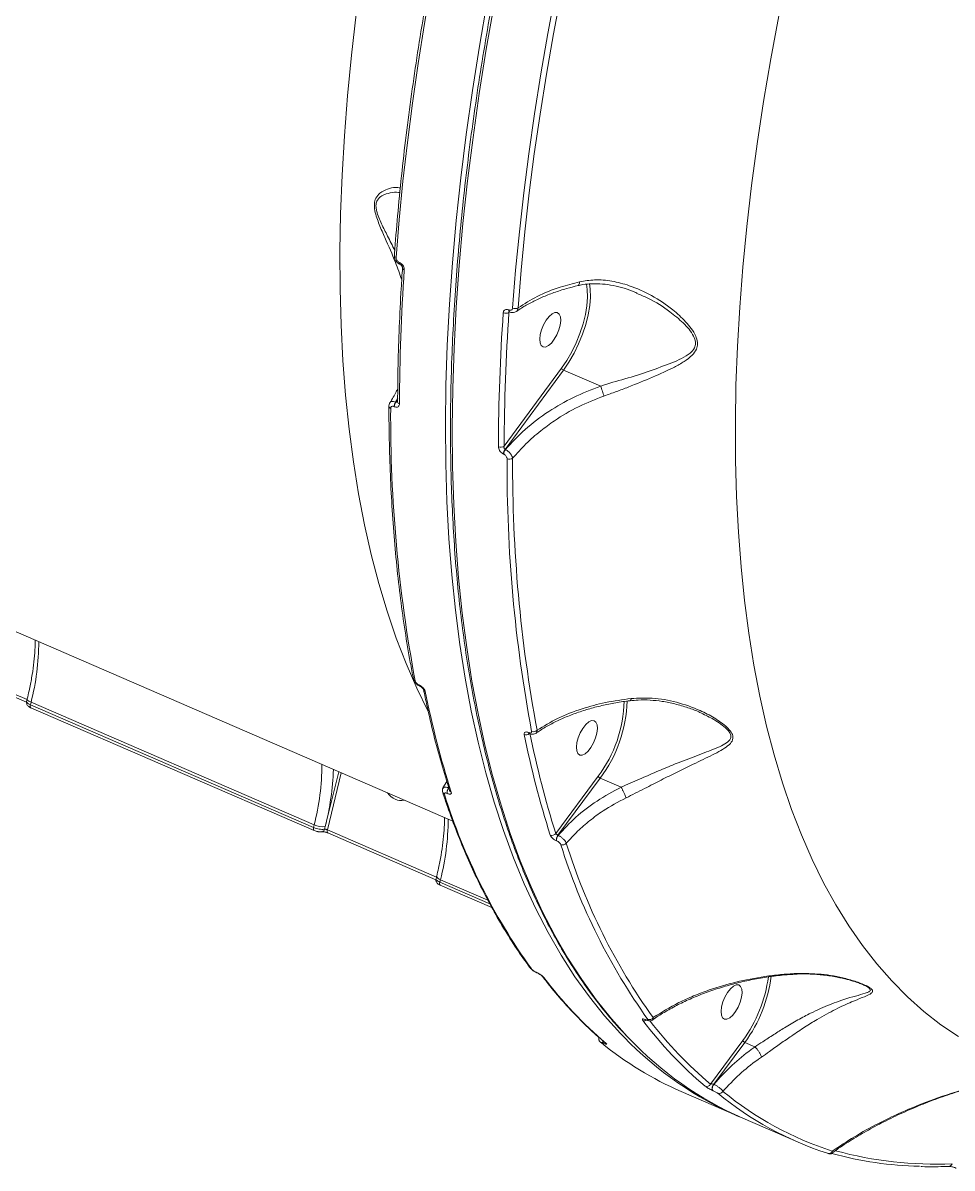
# Model space of a CAD drawing. Header units: millimetres. Extents: x -7151 to 6134, y -5040 to 5562.
# Drawn here: x -1171.9 to -947.2, y 2131.8 to 2408.6 of the extents above; entities that cross this region are included whole.
import ezdxf

# ---------------------------------------------------------------- set-up
doc = ezdxf.new("R2010")
doc.units = ezdxf.units.MM
doc.layers.add('DIKOM_ОБЪЕКТ', color=7, linetype='Continuous')

msp = doc.modelspace()

# ---------------------------------------------------------------- linework, layer by layer
at = {"layer": 'DIKOM_ОБЪЕКТ', "color": 7, "linetype": 'Continuous', "lineweight": 15}
for p, q in [((-1080.871, 2350.735), (-1080.825, 2350.715)), ((-1080.706, 2350.256), (-1080.661, 2350.237)), ((-1023.199, 2343.141), (-1023.458, 2343.251)), ((-1054.415, 2339.277), (-1054.37, 2339.258)), ((-1054.207, 2338.78), (-1054.353, 2338.661)), ((-1054.251, 2338.799), (-1054.206, 2338.78)), ((-1336.804, 2332.095), (-1067.911, 2215.643)), ((-1055.531, 2306.354), (-1041.654, 2325.175)), ((-1041.156, 2324.706), (-1055.289, 2305.538)), ((-1032.17, 2320.814), (-1041.156, 2324.706)), ((-1081.279, 2317.938), (-1081.764, 2317.004)), ((-1081.698, 2316.976), (-1081.284, 2317.538)), ((-1082.094, 2315.871), (-1082.16, 2315.9)), ((-1081.764, 2317.004), (-1081.698, 2316.976)), ((-1081.291, 2317.09), (-1081.29, 2317.065)), ((-1055.618, 2304.405), (-1055.684, 2304.434)), ((-1055.289, 2305.538), (-1055.223, 2305.51)), ((-1197.323, 2256.486), (-1170.926, 2245.054)), ((-1197.202, 2255.739), (-1171.043, 2244.41)), ((-1076.102, 2248.569), (-1076.036, 2248.54)), ((-1075.949, 2248.334), (-1075.883, 2248.305)), ((-1170.881, 2245.238), (-1171.035, 2244.613)), ((-1169.974, 2244.421), (-1170.123, 2243.815)), ((-1170.123, 2243.815), (-1101.623, 2214.149)), ((-1170.002, 2243.068), (-1101.502, 2213.402)), ((-1101.474, 2214.755), (-1169.974, 2244.421)), ((-1008.196, 2241.942), (-1008.486, 2242.085)), ((-1049.626, 2237.103), (-1049.561, 2237.074)), ((-1049.474, 2236.868), (-1049.483, 2236.872)), ((-1049.474, 2236.868), (-1049.408, 2236.839)), ((-1098.788, 2214.381), (-1095.543, 2227.61)), ((-1094.915, 2227.338), (-1098.286, 2213.595)), ((-1043.021, 2212.707), (-1032.778, 2226.528)), ((-1032.281, 2226.058), (-1042.502, 2212.267)), ((-1027.234, 2223.872), (-1032.281, 2226.058)), ((-1069.391, 2225.304), (-1070.341, 2223.71)), ((-1068.957, 2223.724), (-1068.911, 2223.705)), ((-1069.279, 2222.374), (-1069.324, 2222.394)), ((-1101.623, 2214.149), (-1101.474, 2214.755)), ((-1098.945, 2213.739), (-1098.788, 2214.381)), ((-1098.286, 2213.595), (-1071.89, 2202.163)), ((-1098.166, 2212.848), (-1072.007, 2201.519)), ((-1042.502, 2212.267), (-1042.456, 2212.247)), ((-1042.824, 2210.917), (-1042.869, 2210.937)), ((-1071.845, 2202.347), (-1071.998, 2201.722)), ((-1070.938, 2201.531), (-1071.086, 2200.925)), ((-1071.086, 2200.925), (-1058.991, 2195.686)), ((-1059.433, 2196.548), (-1070.938, 2201.531)), ((-1070.966, 2200.177), (-1058.471, 2194.766)), ((-1047.779, 2179.156), (-1047.693, 2179.119)), ((-1047.693, 2179.086), (-1047.608, 2179.05)), ((-968.514, 2176.047), (-968.761, 2176.166)), ((-1021.284, 2167.682), (-1021.199, 2167.645)), ((-1021.198, 2167.612), (-1021.113, 2167.575)), ((-1005.627, 2152.119), (-997.779, 2162.652)), ((-997.283, 2162.181), (-1004.819, 2152.066)), ((-994.844, 2161.125), (-997.283, 2162.181)), ((-1031.509, 2162.026), (-1031.536, 2162.037)), ((-994.844, 2161.125), (-994.839, 2161.121)), ((-1004.819, 2152.066), (-1004.792, 2152.054)), ((-1012.713, 2150.327), (-999.459, 2144.587)), ((-1005.072, 2150.576), (-1005.099, 2150.588)), ((-997.808, 2143.873), (-984.554, 2138.132))]:
    msp.add_line(p, q, dxfattribs=at)
at = {"layer": 'DIKOM_ОБЪЕКТ', "color": 7, "linetype": 'Continuous', "lineweight": 15, "flags": 128}
for points in [[(-1071.244, 2428.154), (-1073.098, 2418.295), (-1074.796, 2408.518), (-1076.336, 2398.828), (-1077.718, 2389.232), (-1078.94, 2379.737), (-1080.002, 2370.35), (-1080.902, 2361.076), (-1081.641, 2351.923)], [(-1053.481, 2339.727), (-1052.743, 2348.881), (-1051.842, 2358.155), (-1050.781, 2367.542), (-1049.559, 2377.037), (-1048.177, 2386.633), (-1046.637, 2396.323), (-1044.939, 2406.1), (-1043.084, 2415.959)], [(-1041.764, 2415.84), (-1043.614, 2406.003), (-1045.308, 2396.247), (-1046.845, 2386.578), (-1048.224, 2377.004), (-1049.443, 2367.53), (-1050.503, 2358.163), (-1051.401, 2348.91), (-1052.138, 2339.777)], [(-1026.519, 2163.457), (-1027.379, 2164.35), (-1031.221, 2168.625), (-1034.896, 2173.204), (-1038.401, 2178.084), (-1041.732, 2183.26), (-1044.887, 2188.728), (-1047.863, 2194.484), (-1050.658, 2200.522), (-1053.269, 2206.838), (-1055.694, 2213.426), (-1057.931, 2220.28), (-1059.979, 2227.396), (-1061.835, 2234.766), (-1063.497, 2242.385), (-1064.965, 2250.246), (-1066.238, 2258.343), (-1067.313, 2266.669), (-1068.191, 2275.216), (-1068.871, 2283.978), (-1069.351, 2292.947), (-1069.632, 2302.116), (-1069.713, 2311.477), (-1069.595, 2321.022), (-1069.277, 2330.743), (-1068.759, 2340.631), (-1068.043, 2350.679), (-1067.128, 2360.879), (-1066.015, 2371.22), (-1064.706, 2381.696), (-1063.202, 2392.296), (-1061.503, 2403.012), (-1059.611, 2413.835)], [(-1057.96, 2413.12), (-1059.852, 2402.297), (-1061.551, 2391.581), (-1063.056, 2380.981), (-1064.365, 2370.505), (-1065.477, 2360.164), (-1066.392, 2349.964), (-1067.108, 2339.916), (-1067.626, 2330.028), (-1067.944, 2320.307), (-1068.063, 2310.762), (-1067.981, 2301.401), (-1067.701, 2292.232), (-1067.22, 2283.263), (-1066.541, 2274.501), (-1065.663, 2265.954), (-1064.587, 2257.628), (-1063.315, 2249.531), (-1061.846, 2241.67), (-1060.184, 2234.051), (-1058.328, 2226.681), (-1056.281, 2219.566), (-1054.044, 2212.711), (-1051.618, 2206.123), (-1049.007, 2199.807), (-1046.212, 2193.769), (-1043.236, 2188.013), (-1040.081, 2182.545), (-1036.75, 2177.369), (-1033.246, 2172.489), (-1029.571, 2167.91), (-1025.728, 2163.635), (-1025.365, 2163.255)], [(-1073.946, 2242.345), (-1076.649, 2247.854), (-1079.231, 2253.764), (-1081.626, 2259.949), (-1083.834, 2266.404), (-1085.851, 2273.124), (-1087.677, 2280.102), (-1089.309, 2287.331), (-1090.745, 2294.804), (-1091.985, 2302.516), (-1093.028, 2310.458), (-1093.872, 2318.623), (-1094.517, 2327.004), (-1094.961, 2335.592), (-1095.206, 2344.38), (-1095.249, 2353.36), (-1095.092, 2362.524), (-1094.734, 2371.862), (-1094.177, 2381.366), (-1093.419, 2391.027), (-1092.463, 2400.837), (-1091.308, 2410.785)], [(-989.08, 2410.358), (-991.014, 2399.947), (-992.756, 2389.637), (-994.303, 2379.438), (-995.655, 2369.36), (-996.81, 2359.411), (-997.766, 2349.602), (-998.524, 2339.941), (-999.082, 2330.437), (-999.439, 2321.098), (-999.596, 2311.935), (-999.553, 2302.955), (-999.309, 2294.167), (-998.864, 2285.578), (-998.219, 2277.198), (-997.375, 2269.032), (-996.333, 2261.09), (-995.092, 2253.379), (-993.656, 2245.905), (-992.024, 2238.676), (-990.198, 2231.699), (-988.181, 2224.979), (-985.973, 2218.524), (-983.578, 2212.338), (-980.997, 2206.429), (-978.232, 2200.801), (-975.286, 2195.46), (-972.163, 2190.41), (-968.864, 2185.657), (-965.394, 2181.204), (-961.754, 2177.057), (-957.949, 2173.218), (-953.982, 2169.691), (-949.857, 2166.48), (-945.577, 2163.588)], [(-1041.654, 2325.175), (-1040.372, 2327.068), (-1039.185, 2329.135), (-1038.119, 2331.325), (-1037.199, 2333.589), (-1036.447, 2335.874), (-1035.881, 2338.126), (-1035.513, 2340.291), (-1035.353, 2342.321), (-1035.404, 2344.167), (-1035.596, 2345.483)], [(-1034.905, 2345.629), (-1034.711, 2344.292), (-1034.658, 2342.388), (-1034.823, 2340.295), (-1035.202, 2338.062), (-1035.786, 2335.74), (-1036.561, 2333.384), (-1037.51, 2331.049), (-1038.61, 2328.79), (-1039.835, 2326.659), (-1041.156, 2324.706)], [(-1044.668, 2337.657), (-1045.368, 2336.758), (-1045.988, 2335.674), (-1046.477, 2334.491), (-1046.797, 2333.306), (-1046.921, 2332.214), (-1046.839, 2331.305), (-1046.558, 2330.651), (-1046.101, 2330.306), (-1045.504, 2330.297), (-1044.816, 2330.626), (-1044.093, 2331.266), (-1043.394, 2332.164), (-1042.774, 2333.249), (-1042.284, 2334.432), (-1041.965, 2335.617), (-1041.841, 2336.709), (-1041.923, 2337.618), (-1042.203, 2338.272), (-1042.661, 2338.617), (-1043.257, 2338.625), (-1043.945, 2338.296), (-1044.668, 2337.657)], [(-1169.974, 2244.421), (-1170.276, 2244.567), (-1170.527, 2244.721), (-1170.717, 2244.876), (-1170.838, 2245.026), (-1170.887, 2245.167), (-1170.881, 2245.237)], [(-1170.123, 2243.815), (-1170.156, 2243.644), (-1170.17, 2243.485), (-1170.162, 2243.344), (-1170.135, 2243.227), (-1170.088, 2243.137), (-1170.023, 2243.078), (-1170.002, 2243.068)], [(-1035.793, 2239.009), (-1036.493, 2238.11), (-1037.112, 2237.026), (-1037.602, 2235.843), (-1037.922, 2234.658), (-1038.045, 2233.566), (-1037.964, 2232.657), (-1037.683, 2232.003), (-1037.225, 2231.658), (-1036.629, 2231.649), (-1035.941, 2231.978), (-1035.218, 2232.618), (-1034.518, 2233.517), (-1033.899, 2234.601), (-1033.409, 2235.784), (-1033.089, 2236.969), (-1032.965, 2238.061), (-1033.047, 2238.97), (-1033.328, 2239.624), (-1033.786, 2239.969), (-1034.382, 2239.977), (-1035.07, 2239.649), (-1035.793, 2239.009)], [(-1101.623, 2214.149), (-1101.656, 2213.978), (-1101.669, 2213.819), (-1101.662, 2213.678), (-1101.634, 2213.561), (-1101.587, 2213.471), (-1101.523, 2213.412), (-1101.497, 2213.4)], [(-1098.286, 2213.595), (-1098.319, 2213.423), (-1098.333, 2213.263), (-1098.325, 2213.122), (-1098.297, 2213.005), (-1098.249, 2212.915), (-1098.184, 2212.857), (-1098.166, 2212.848)], [(-1070.938, 2201.531), (-1071.24, 2201.676), (-1071.491, 2201.83), (-1071.68, 2201.985), (-1071.801, 2202.136), (-1071.85, 2202.276), (-1071.845, 2202.347)], [(-1071.086, 2200.925), (-1071.12, 2200.753), (-1071.133, 2200.594), (-1071.126, 2200.453), (-1071.098, 2200.336), (-1071.051, 2200.246), (-1070.987, 2200.188), (-1070.966, 2200.177)], [(-1000.795, 2175.132), (-1001.495, 2174.234), (-1002.115, 2173.149), (-1002.604, 2171.967), (-1002.924, 2170.781), (-1003.048, 2169.69), (-1002.966, 2168.78), (-1002.685, 2168.126), (-1002.228, 2167.781), (-1001.631, 2167.773), (-1000.943, 2168.102), (-1000.22, 2168.742), (-999.521, 2169.64), (-998.901, 2170.724), (-998.412, 2171.907), (-998.092, 2173.093), (-997.968, 2174.184), (-998.05, 2175.094), (-998.331, 2175.747), (-998.788, 2176.093), (-999.385, 2176.101), (-1000.072, 2175.772), (-1000.795, 2175.132)], [(-1032.185, 2162.203), (-1032.144, 2162.171), (-1031.998, 2162.089)], [(-1031.027, 2162.075), (-1030.984, 2162.041), (-1030.831, 2161.954)]]:
    msp.add_lwpolyline(points, dxfattribs=at)
at = {"layer": 'DIKOM_ОБЪЕКТ', "color": 7, "linetype": 'Continuous', "lineweight": 15}
for centre, radius, start, end in [((-1081.496, 2352.488), 0.584, 185.4139, 255.59438), ((-1080.425, 2350.62), 0.46, 165.58985, 231.82948), ((-1080.383, 2350.6), 0.457, 165.44099, 232.8772), ((-587.873, 2314.793), 492.984, 176.02816, 179.79496), ((-1079.533, 2349.502), 0.579, 184.96821, 255.9344), ((-1052.86, 2341.13), 1.534, 246.10577, 298.08152), ((-563.939, 2304.428), 492.984, 176.02816, 179.79496), ((-1055.127, 2339.929), 1.486, 245.6393, 301.403), ((-563.695, 2304.594), 491.839, 176.02836, 179.79498), ((-1053.974, 2339.162), 0.456, 165.40164, 232.96744), ((-1053.927, 2339.143), 0.458, 165.48725, 232.40881), ((-1040.815, 2325.566), 0.925, 205.01791, 248.40045), ((-1082.796, 2316.041), 0.61, 186.10291, 253.69378), ((-735.634, 2313.497), 347.34, 179.6769, 190.60482), ((-1080.135, 2315.798), 2.027, 143.48544, 177.12544), ((-1080.074, 2315.771), 2.022, 143.44745, 177.16342), ((-1080.664, 2317.159), 0.631, 187.21189, 252.43013), ((-1056.364, 2307.458), 1.383, 246.25157, 307.05405), ((-1053.664, 2304.334), 2.023, 143.46258, 177.17023), ((-1053.596, 2304.304), 2.025, 143.46694, 177.14394), ((-1054.253, 2304.551), 1.405, 246.71122, 304.27382), ((-706.883, 2301.438), 346.585, 179.67727, 190.60482), ((-707.453, 2301.304), 347.361, 179.67724, 190.60449), ((-1227.112, 2259.162), 59.009, 345.53414, 359.87655), ((-1076.796, 2250.224), 0.694, 193.42252, 249.3915), ((-1075.806, 2248.594), 0.297, 184.78857, 240.48645), ((-1075.743, 2248.564), 0.294, 184.65356, 241.64708), ((-1074.354, 2247.649), 0.692, 192.81335, 249.47238), ((-849.587, 2292.163), 229.497, 191.34908, 197.62185), ((-1057.899, 2245.415), 31.429, 323.06305, 358.65538), ((-1058.499, 2245.652), 32.731, 323.22724, 358.34361), ((-1049.326, 2237.13), 0.301, 185.11568, 238.69248), ((-1049.265, 2237.099), 0.297, 184.84875, 240.7044), ((-824.834, 2282.015), 228.93, 191.3492, 197.62255), ((-1048.422, 2238.522), 1.232, 248.0935, 315.20325), ((-1050.205, 2237.785), 1.237, 248.27907, 310.13323), ((-825.63, 2281.806), 229.522, 191.34993, 197.62206), ((-1158.612, 2229.496), 59.009, 345.53414, 359.87655), ((-1162.03, 2230.389), 65.237, 345.79562, 358.04906), ((-1067.6, 2222.634), 1.74, 141.21096, 187.93155), ((-1067.556, 2222.614), 1.74, 141.18893, 187.9345), ((-1068.046, 2223.36), 0.725, 198.91639, 248.27524), ((-1079.758, 2225.401), 4.918, 216.28707, 244.53752), ((-1080.496, 2223.815), 3.168, 244.26155, 284.57127), ((-1069.698, 2222.863), 0.728, 199.09119, 248.19237), ((-928.252, 2266.488), 148.479, 197.35913, 215.64409), ((-1099.53, 2218.878), 4.558, 244.75939, 279.37501), ((-1128.075, 2216.271), 59.009, 345.53414, 359.87655), ((-1099.749, 2213.919), 0.824, 287.23812, 347.35058), ((-1043.955, 2213.41), 1.169, 248.63056, 323.03726), ((-1041.145, 2211.177), 1.74, 141.21096, 187.93155), ((-1041.101, 2211.157), 1.74, 141.18893, 187.9345), ((-1041.385, 2211.083), 1.17, 248.72726, 319.81298), ((-900.087, 2254.296), 148.486, 197.35954, 215.64367), ((-899.096, 2254.527), 148.143, 197.35873, 215.64473), ((-1048.608, 2180.68), 0.78, 216.69895, 246.91493), ((-1047.603, 2179.284), 0.217, 216.12026, 245.47545), ((-1047.523, 2179.241), 0.209, 215.59623, 247.15912), ((-1045.604, 2178.575), 0.778, 216.93427, 246.95308), ((-967.5, 2237.088), 98.264, 217.06692, 229.87215), ((-1024.989, 2182.495), 33.677, 323.89785, 352.45933), ((-1025.317, 2182.634), 34.702, 323.88717, 352.61902), ((-1021.108, 2167.81), 0.218, 216.26075, 245.76637), ((-1020.383, 2168.765), 1.065, 249.574, 327.68866), ((-1021.604, 2168.417), 0.994, 248.12666, 300.45087), ((-943.582, 2226.708), 98.244, 217.06558, 229.87349), ((-1020.977, 2167.829), 0.288, 219.77437, 241.36132), ((-942.617, 2226.892), 97.781, 217.5036, 229.87973), ((-1031.021, 2162.423), 0.643, 164.82299, 216.81814), ((-1031, 2162.409), 0.637, 165.4037, 216.97443), ((-965.17, 2222.617), 85.226, 223.95957, 246.8828), ((-963.881, 2221.388), 84.615, 223.39549, 246.36184), ((-979.765, 2226.042), 82.573, 230.75962, 246.48297), ((-1006.549, 2152.542), 1.015, 249.91557, 335.38216), ((-1003.826, 2151.113), 1.377, 136.17896, 202.38418), ((-1003.799, 2151.101), 1.377, 136.16531, 202.37998), ((-1003.49, 2150.836), 1.004, 249.69206, 331.85379), ((-952.064, 2213.14), 81.736, 230.69519, 252.00475), ((-950.937, 2213.481), 81.569, 230.69709, 252.00296), ((-976.989, 2136.267), 0.924, 249.31611, 336.76933), ((-953.005, 2219.564), 87.352, 254.58271, 268.66678), ((-951.428, 2222.31), 89.55, 254.51237, 272.73159), ((-948.012, 2133.103), 0.885, 274.35738, 344.20816)]:
    msp.add_arc(centre, radius, start, end, dxfattribs=at)
for points, knots in [([(-972.963, 2659.446), (-973.875, 2657.663), (-976.522, 2652.493), (-980.819, 2643.863), (-985.815, 2633.533), (-990.694, 2623.124), (-995.452, 2612.645), (-1000.088, 2602.103), (-1004.596, 2591.507), (-1008.975, 2580.864), (-1013.219, 2570.182), (-1017.326, 2559.469), (-1021.294, 2548.734), (-1025.119, 2537.984), (-1028.798, 2527.228), (-1032.328, 2516.473), (-1035.707, 2505.728), (-1038.933, 2495.001), (-1042.002, 2484.3), (-1044.913, 2473.632), (-1047.663, 2463.006), (-1050.25, 2452.43), (-1052.672, 2441.912), (-1054.929, 2431.459), (-1057.016, 2421.08), (-1058.934, 2410.782), (-1060.681, 2400.573), (-1062.255, 2390.461), (-1063.655, 2380.452), (-1064.88, 2370.556), (-1065.93, 2360.779), (-1066.803, 2351.127), (-1067.498, 2341.61), (-1068.015, 2332.233), (-1068.354, 2323.004), (-1068.515, 2313.93), (-1068.496, 2305.018), (-1068.299, 2296.273), (-1067.922, 2287.703), (-1067.368, 2279.315), (-1066.635, 2271.113), (-1065.724, 2263.106), (-1064.636, 2255.297), (-1063.372, 2247.695), (-1061.932, 2240.303), (-1060.317, 2233.128), (-1058.529, 2226.176), (-1056.568, 2219.451), (-1054.437, 2212.959), (-1052.136, 2206.704), (-1049.668, 2200.692), (-1047.033, 2194.927), (-1044.235, 2189.414), (-1041.275, 2184.156), (-1038.155, 2179.16), (-1034.88, 2174.425), (-1031.444, 2169.969), (-1028.356, 2166.305), (-1026.354, 2164.239), (-1025.604, 2163.466)], [0, 0, 0, 0, 0.0093744, 0.0271862, 0.0449982, 0.0628104, 0.0806222, 0.0984341, 0.1162458, 0.1340577, 0.1518698, 0.1696817, 0.1874938, 0.205306, 0.2231183, 0.2409306, 0.2587432, 0.2765559, 0.2943692, 0.3121824, 0.3299962, 0.3478101, 0.3656243, 0.383439, 0.4012544, 0.4190699, 0.4368858, 0.4547027, 0.4725198, 0.4903376, 0.5081558, 0.5259752, 0.5437951, 0.5616154, 0.5794369, 0.5972592, 0.6150823, 0.6329064, 0.6507313, 0.668557, 0.6863836, 0.7042112, 0.7220398, 0.7398689, 0.7576988, 0.7755289, 0.7933595, 0.8111901, 0.8290198, 0.8468486, 0.8646756, 0.8825008, 0.9003223, 0.9181399, 0.9359524, 0.9537585, 0.9715573, 0.9893478, 1, 1, 1, 1]), ([(-1071.688, 2428.602), (-1072.038, 2426.789), (-1073.052, 2421.532), (-1074.6, 2412.893), (-1076.276, 2402.724), (-1077.775, 2392.655), (-1079.101, 2382.693), (-1080.252, 2372.846), (-1081.209, 2363.293), (-1081.777, 2356.516), (-1082.037, 2352.971), (-1082.077, 2352.432)], [0, 0, 0, 0, 0.0688419, 0.1996557, 0.3304759, 0.4613013, 0.59213, 0.7229639, 0.8538026, 0.9777648, 1, 1, 1, 1]), ([(-1080.294, 2346.559), (-1080.777, 2347.951), (-1081.936, 2351.291), (-1083.953, 2355.76), (-1085.532, 2359.379), (-1086.348, 2361.557), (-1086.847, 2363.296), (-1086.997, 2364.997), (-1086.555, 2366.531), (-1085.398, 2367.772), (-1083.69, 2368.547), (-1081.938, 2368.949), (-1081.019, 2368.812), (-1080.635, 2368.755)], [0, 0, 0, 0, 0.1288437, 0.3089989, 0.4030428, 0.4506469, 0.4995431, 0.5545253, 0.6058137, 0.6830385, 0.7977652, 0.9154399, 1, 1, 1, 1]), ([(-1080.75, 2367.605), (-1080.849, 2367.625), (-1081.537, 2367.769), (-1083.082, 2367.619), (-1084.872, 2367.098), (-1086.133, 2366.111), (-1086.578, 2364.848), (-1086.502, 2363.817), (-1086.274, 2362.766), (-1085.883, 2361.61), (-1084.983, 2359.589), (-1083.609, 2356.928), (-1082.557, 2354.822), (-1081.985, 2353.678)], [0, 0, 0, 0, 0.0269305, 0.1885658, 0.3495536, 0.4522303, 0.5178145, 0.5729248, 0.5880413, 0.6520028, 0.7164117, 0.8459014, 1, 1, 1, 1]), ([(-1082.058, 2352.429), (-1082.068, 2352.362), (-1082.106, 2352.087), (-1081.971, 2351.562), (-1081.619, 2350.928), (-1081.157, 2350.46), (-1080.808, 2350.328), (-1080.698, 2350.286)], [0, 0, 0, 0, 0.0765926, 0.3163556, 0.5826481, 0.8679547, 1, 1, 1, 1]), ([(-1081.641, 2351.923), (-1081.638, 2351.826), (-1081.633, 2351.632), (-1081.509, 2351.322), (-1081.312, 2351.044), (-1081.086, 2350.843), (-1080.932, 2350.765), (-1080.871, 2350.735)], [0, 0, 0, 0, 0.214249, 0.42842731, 0.64278675, 0.85769569, 1, 1, 1, 1]), ([(-1080.825, 2350.715), (-1080.735, 2350.67), (-1080.506, 2350.555), (-1080.168, 2350.256), (-1079.873, 2349.839), (-1079.686, 2349.376), (-1079.678, 2349.086), (-1079.674, 2348.94)], [0, 0, 0, 0, 0.1407824, 0.3552826, 0.5699887, 0.7849269, 1, 1, 1, 1]), ([(-1080.109, 2349.451), (-1080.218, 2347.792), (-1080.534, 2342.981), (-1080.919, 2335.126), (-1081.217, 2325.979), (-1081.266, 2320.03), (-1081.29, 2317.08)], [0, 0, 0, 0, 0.1498889, 0.4347591, 0.7196502, 1, 1, 1, 1]), ([(-1080.66, 2350.234), (-1080.628, 2350.219), (-1080.559, 2350.188), (-1080.424, 2350.082), (-1080.295, 2349.938), (-1080.19, 2349.772), (-1080.126, 2349.611), (-1080.107, 2349.493), (-1080.11, 2349.468), (-1080.111, 2349.458)], [0, 0, 0, 0, 0.1286034, 0.2795429, 0.4258091, 0.5815993, 0.7369649, 0.8920042, 1, 1, 1, 1]), ([(-1052.533, 2338.88), (-1052.136, 2339.161), (-1051.037, 2339.94), (-1048.961, 2341.1), (-1046.346, 2342.356), (-1043.498, 2343.474), (-1040.59, 2344.427), (-1038.565, 2344.921), (-1037.613, 2345.153)], [0, 0, 0, 0, 0.1023766, 0.283661, 0.4664412, 0.6505971, 0.8357858, 1, 1, 1, 1]), ([(-1052.138, 2339.777), (-1050.645, 2340.721), (-1047.619, 2342.635), (-1042.496, 2344.711), (-1038.845, 2345.663), (-1037.267, 2346.075)], [0, 0, 0, 0, 0.355863, 0.7214863, 1, 1, 1, 1]), ([(-1037.267, 2346.075), (-1037.268, 2346.043), (-1037.275, 2345.915), (-1037.313, 2345.637), (-1037.421, 2345.314), (-1037.565, 2345.235), (-1037.636, 2345.196)], [0, 0, 0, 0, 0.0670987, 0.2626073, 0.6370673, 1, 1, 1, 1]), ([(-1037.616, 2345.135), (-1037.442, 2345.181), (-1036.52, 2345.427), (-1034.757, 2345.587), (-1032.316, 2345.608), (-1029.75, 2345.314), (-1027.112, 2344.71), (-1024.981, 2344.034), (-1023.768, 2343.491), (-1023.424, 2343.337)], [0, 0, 0, 0, 0.0372569, 0.1977325, 0.3676223, 0.5465253, 0.7327703, 0.924199, 1, 1, 1, 1]), ([(-1037.267, 2346.075), (-1036.061, 2346.271), (-1033.474, 2346.692), (-1029.406, 2346.313), (-1024.746, 2345.108), (-1019.742, 2342.831), (-1015.178, 2339.787), (-1012.046, 2336.968), (-1010.209, 2334.791), (-1009.157, 2333.096), (-1008.779, 2331.817), (-1008.724, 2330.743), (-1008.963, 2329.592), (-1010.097, 2328.117), (-1011.977, 2326.742), (-1015.131, 2324.992), (-1019.611, 2322.976), (-1024.43, 2321.016), (-1028.407, 2319.493), (-1030.378, 2318.791), (-1031.368, 2318.438)], [0, 0, 0, 0, 0.0590573, 0.1267715, 0.1965288, 0.2899971, 0.3861954, 0.4527721, 0.4864313, 0.5209067, 0.5489121, 0.5542502, 0.5800463, 0.6152103, 0.6617349, 0.7094927, 0.8061402, 0.9056034, 0.9525523, 1, 1, 1, 1]), ([(-1032.169, 2320.813), (-1032.168, 2320.813), (-1030.265, 2321.574), (-1026.137, 2322.525), (-1020.362, 2324.491), (-1015.828, 2326.098), (-1012.55, 2327.487), (-1010.644, 2328.623), (-1009.449, 2329.883), (-1009.199, 2330.917), (-1009.263, 2331.883), (-1009.678, 2333.062), (-1010.763, 2334.618), (-1012.68, 2336.641), (-1015.897, 2339.254), (-1019.588, 2341.696), (-1022.327, 2342.792), (-1023.199, 2343.141)], [0, 0, 0, 0, 0.0000266, 0.1275466, 0.2601428, 0.3927826, 0.4551963, 0.5173, 0.5616247, 0.5931257, 0.59963, 0.6342317, 0.6782475, 0.7225772, 0.8115475, 0.9399518, 1, 1, 1, 1]), ([(-1055.74, 2338.575), (-1055.716, 2338.708), (-1055.67, 2338.975), (-1055.431, 2339.253), (-1055.097, 2339.398), (-1054.738, 2339.395), (-1054.507, 2339.311), (-1054.415, 2339.277)], [0, 0, 0, 0, 0.2150672, 0.4299465, 0.6446529, 0.8591936, 1, 1, 1, 1]), ([(-1054.37, 2339.258), (-1054.308, 2339.235), (-1054.153, 2339.179), (-1053.912, 2339.177), (-1053.689, 2339.274), (-1053.529, 2339.46), (-1053.497, 2339.638), (-1053.481, 2339.727)], [0, 0, 0, 0, 0.1423565, 0.3570794, 0.5716209, 0.7857123, 1, 1, 1, 1]), ([(-1052.138, 2339.777), (-1052.17, 2339.605), (-1052.234, 2339.262), (-1052.406, 2338.979), (-1052.553, 2338.917), (-1052.554, 2338.917)], [0, 0, 0, 0, 0.49859701, 0.99674571, 1, 1, 1, 1]), ([(-1054.295, 2338.814), (-1054.302, 2338.807), (-1054.337, 2338.768), (-1054.346, 2338.709), (-1054.353, 2338.661)], [0, 0, 0, 0, 0.195851, 1, 1, 1, 1]), ([(-1054.35, 2338.828), (-1054.348, 2338.83), (-1054.343, 2338.833), (-1054.274, 2338.806), (-1054.248, 2338.796)], [0, 0, 0, 0, 0.6276742, 1, 1, 1, 1]), ([(-1054.208, 2338.781), (-1054.207, 2338.781), (-1054.013, 2338.659), (-1053.571, 2338.604), (-1052.996, 2338.645), (-1052.708, 2338.837), (-1052.59, 2338.917)], [0, 0, 0, 0, 0.0012906, 0.3943056, 0.7498321, 1, 1, 1, 1]), ([(-1081.25, 2320.287), (-1081.371, 2320.022), (-1081.91, 2318.844), (-1082.62, 2317.708), (-1083.171, 2316.827)], [0, 0, 0, 0, 0.2250171, 1, 1, 1, 1]), ([(-1055.223, 2305.51), (-1053.687, 2307.164), (-1050.574, 2310.515), (-1044.95, 2314.717), (-1038.807, 2318.296), (-1034.401, 2319.968), (-1032.17, 2320.814)], [0, 0, 0, 0, 0.25165456, 0.50986743, 0.75187563, 1, 1, 1, 1]), ([(-1032.17, 2320.814), (-1032.17, 2320.814), (-1032.169, 2320.814), (-1032.169, 2320.813), (-1032.169, 2320.813), (-1032.169, 2320.813)], [0, 0, 0, 0, 0.5290856, 0.833664, 1, 1, 1, 1]), ([(-1032.169, 2320.813), (-1032.103, 2320.632), (-1031.973, 2320.269), (-1031.751, 2319.621), (-1031.564, 2319.056), (-1031.44, 2318.668), (-1031.387, 2318.497), (-1031.368, 2318.438)], [0, 0, 0, 0, 0.248805, 0.4975686, 0.7463699, 0.9126323, 1, 1, 1, 1]), ([(-1083.146, 2316.813), (-1083.124, 2316.86), (-1083.05, 2317.016), (-1082.754, 2317.14), (-1082.304, 2317.175), (-1081.944, 2317.061), (-1081.764, 2317.004)], [0, 0, 0, 0, 0.1261695, 0.4167285, 0.7080725, 1, 1, 1, 1]), ([(-1031.368, 2318.438), (-1033.441, 2317.629), (-1037.64, 2315.993), (-1042.702, 2312.998), (-1046.907, 2309.914), (-1050.355, 2306.902), (-1052.422, 2304.566), (-1053.462, 2303.39)], [0, 0, 0, 0, 0.2398754, 0.4858745, 0.6394131, 0.8185431, 1, 1, 1, 1]), ([(-1083.148, 2316.811), (-1083.193, 2316.749), (-1083.343, 2316.546), (-1083.415, 2316.241), (-1083.392, 2316.021), (-1083.387, 2315.977)], [0, 0, 0, 0, 0.2586821, 0.8495737, 1, 1, 1, 1]), ([(-1083.403, 2315.978), (-1083.395, 2314.42), (-1083.371, 2309.899), (-1083.196, 2302.544), (-1082.818, 2293.976), (-1082.259, 2285.592), (-1081.522, 2277.395), (-1080.608, 2269.391), (-1079.514, 2261.589), (-1078.45, 2255.167), (-1077.723, 2251.38), (-1077.471, 2250.063)], [0, 0, 0, 0, 0.0652757, 0.1893424, 0.3134169, 0.437496, 0.5615848, 0.6856773, 0.8097753, 0.933881, 1, 1, 1, 1]), ([(-1082.16, 2315.9), (-1082.248, 2315.93), (-1082.425, 2315.99), (-1082.662, 2315.965), (-1082.843, 2315.853), (-1082.95, 2315.675), (-1082.962, 2315.523), (-1082.968, 2315.455)], [0, 0, 0, 0, 0.2039218, 0.4079374, 0.6134926, 0.8265329, 1, 1, 1, 1]), ([(-1080.854, 2316.557), (-1080.863, 2316.452), (-1080.883, 2316.218), (-1081.051, 2315.944), (-1081.331, 2315.775), (-1081.691, 2315.735), (-1081.959, 2315.826), (-1082.094, 2315.871)], [0, 0, 0, 0, 0.1742009, 0.389585, 0.5958573, 0.797934, 1, 1, 1, 1]), ([(-1081.698, 2316.976), (-1081.66, 2316.964), (-1081.613, 2316.95), (-1081.516, 2316.953), (-1081.404, 2316.989), (-1081.325, 2317.065), (-1081.284, 2317.105)], [0, 0, 0, 0, 0.2529953, 0.3070956, 0.6347551, 1, 1, 1, 1]), ([(-1055.684, 2304.434), (-1055.756, 2304.469), (-1055.968, 2304.571), (-1056.312, 2304.847), (-1056.648, 2305.267), (-1056.877, 2305.745), (-1056.906, 2306.043), (-1056.921, 2306.192)], [0, 0, 0, 0, 0.1083439, 0.3203816, 0.5430649, 0.771485, 1, 1, 1, 1]), ([(-1055.531, 2306.354), (-1055.546, 2306.278), (-1055.575, 2306.13), (-1055.554, 2305.904), (-1055.488, 2305.723), (-1055.411, 2305.623), (-1055.347, 2305.569), (-1055.312, 2305.551), (-1055.289, 2305.538)], [0, 0, 0, 0, 0.2553033, 0.49902689, 0.71693618, 0.86169118, 0.90711482, 1, 1, 1, 1]), ([(-1054.808, 2303.26), (-1054.818, 2303.357), (-1054.837, 2303.552), (-1054.987, 2303.863), (-1055.206, 2304.135), (-1055.431, 2304.315), (-1055.57, 2304.382), (-1055.618, 2304.405)], [0, 0, 0, 0, 0.2287342, 0.4578136, 0.6784562, 0.8883372, 1, 1, 1, 1]), ([(-1055.223, 2305.51), (-1055.128, 2305.46), (-1054.856, 2305.319), (-1054.402, 2304.97), (-1053.936, 2304.463), (-1053.585, 2303.9), (-1053.503, 2303.559), (-1053.462, 2303.39)], [0, 0, 0, 0, 0.11317365, 0.32590235, 0.54800701, 0.77546215, 1, 1, 1, 1]), ([(-1168.975, 2259.412), (-1168.974, 2259.322), (-1168.965, 2258.348), (-1169.06, 2256.373), (-1169.334, 2253.435), (-1169.789, 2250.358), (-1170.318, 2247.61), (-1170.728, 2245.883), (-1170.881, 2245.238)], [0, 0, 0, 0, 0.0214349, 0.2333913, 0.4458934, 0.6589808, 0.872559, 1, 1, 1, 1]), ([(-1077.452, 2250.067), (-1077.446, 2250.007), (-1077.42, 2249.764), (-1077.177, 2249.328), (-1076.719, 2248.801), (-1076.253, 2248.443), (-1075.985, 2248.359), (-1075.947, 2248.348)], [0, 0, 0, 0, 0.0798933, 0.3253577, 0.6372964, 0.9495383, 1, 1, 1, 1]), ([(-1077.04, 2249.574), (-1077.016, 2249.493), (-1076.967, 2249.331), (-1076.776, 2249.064), (-1076.529, 2248.823), (-1076.291, 2248.658), (-1076.151, 2248.592), (-1076.102, 2248.569)], [0, 0, 0, 0, 0.2288277, 0.4578461, 0.6784579, 0.8883229, 1, 1, 1, 1]), ([(-1076.036, 2248.54), (-1075.964, 2248.506), (-1075.75, 2248.405), (-1075.385, 2248.152), (-1075.004, 2247.781), (-1074.712, 2247.371), (-1074.635, 2247.125), (-1074.596, 2247.001)], [0, 0, 0, 0, 0.10821327, 0.32045891, 0.54303958, 0.77156948, 1, 1, 1, 1]), ([(-1075.881, 2248.304), (-1075.877, 2248.303), (-1075.831, 2248.284), (-1075.701, 2248.214), (-1075.511, 2248.084), (-1075.315, 2247.91), (-1075.159, 2247.728), (-1075.06, 2247.577), (-1075.027, 2247.488), (-1075.028, 2247.495), (-1075.029, 2247.497)], [0, 0, 0, 0, 0.012616, 0.1438342, 0.2881505, 0.4508074, 0.6244885, 0.7755638, 0.9349108, 1, 1, 1, 1]), ([(-1075.027, 2247.488), (-1074.761, 2246.208), (-1073.989, 2242.496), (-1072.577, 2236.522), (-1070.757, 2229.661), (-1069.403, 2225.292), (-1068.732, 2223.125)], [0, 0, 0, 0, 0.1498839, 0.4347949, 0.7197191, 1, 1, 1, 1]), ([(-1047.548, 2237.654), (-1045.951, 2238.64), (-1042.711, 2240.639), (-1037.012, 2242.83), (-1031.009, 2244.464), (-1026.879, 2245.037), (-1024.791, 2245.326)], [0, 0, 0, 0, 0.2625668, 0.5326651, 0.7636467, 1, 1, 1, 1]), ([(-1024.791, 2245.326), (-1023.096, 2245.412), (-1019.404, 2245.6), (-1013.75, 2244.548), (-1008.733, 2242.8), (-1005.198, 2240.981), (-1003.037, 2239.572), (-1001.599, 2238.408), (-1000.521, 2237.183), (-1000.167, 2236.273), (-1000.177, 2235.327), (-1000.752, 2234.349), (-1002.206, 2233.275), (-1004.733, 2231.86), (-1008.514, 2230.053), (-1013.095, 2227.834), (-1017.504, 2225.632), (-1021.657, 2223.509), (-1024.542, 2222.066), (-1026.042, 2221.315)], [0, 0, 0, 0, 0.0790193, 0.1721799, 0.2680579, 0.328728, 0.3610579, 0.3938987, 0.4223305, 0.4513182, 0.459943, 0.4989913, 0.5446049, 0.5914343, 0.6876199, 0.7865799, 0.8546739, 0.9244452, 1, 1, 1, 1]), ([(-1024.791, 2245.326), (-1024.799, 2245.275), (-1024.823, 2245.127), (-1024.894, 2244.919), (-1024.971, 2244.781), (-1025.031, 2244.81), (-1025.035, 2244.812)], [0, 0, 0, 0, 0.1671798, 0.4858005, 0.9625911, 1, 1, 1, 1]), ([(-1171.033, 2244.615), (-1171.034, 2244.614), (-1171.094, 2244.484), (-1171.07, 2244.205), (-1170.969, 2243.86), (-1170.776, 2243.575), (-1170.488, 2243.318), (-1170.222, 2243.159), (-1170.024, 2243.079), (-1169.999, 2243.069)], [0, 0, 0, 0, 0.0015972, 0.2008837, 0.3621713, 0.518964, 0.6987966, 0.9624079, 1, 1, 1, 1]), ([(-1171.015, 2244.607), (-1171.025, 2244.593), (-1171.077, 2244.519), (-1170.951, 2244.329), (-1170.648, 2244.067), (-1170.298, 2243.899), (-1170.123, 2243.815)], [0, 0, 0, 0, 0.0719624, 0.3813307, 0.6906179, 1, 1, 1, 1]), ([(-1047.835, 2236.89), (-1047.496, 2237.133), (-1046.422, 2237.905), (-1044.346, 2239.087), (-1041.639, 2240.425), (-1038.708, 2241.618), (-1035.604, 2242.659), (-1032.354, 2243.54), (-1028.979, 2244.232), (-1026.527, 2244.648), (-1025.187, 2244.778), (-1025.033, 2244.793)], [0, 0, 0, 0, 0.0609767, 0.193206, 0.3256292, 0.4583062, 0.5909405, 0.7221, 0.8528075, 0.9831236, 1, 1, 1, 1]), ([(-1025.026, 2244.776), (-1024.375, 2244.849), (-1022.781, 2245.026), (-1020.182, 2244.973), (-1017.215, 2244.668), (-1014.138, 2244.054), (-1011.133, 2243.148), (-1009.12, 2242.43), (-1008.211, 2241.978), (-1008.184, 2241.965)], [0, 0, 0, 0, 0.1127673, 0.2764661, 0.4494697, 0.6306528, 0.8205437, 0.9947822, 1, 1, 1, 1]), ([(-1027.23, 2223.869), (-1027.229, 2223.869), (-1025.781, 2224.593), (-1022.845, 2225.784), (-1018.692, 2227.635), (-1014.237, 2229.483), (-1009.502, 2231.291), (-1005.614, 2232.761), (-1002.896, 2233.872), (-1001.37, 2234.745), (-1000.694, 2235.582), (-1000.648, 2236.347), (-1000.797, 2236.804), (-1001.245, 2237.517), (-1002.067, 2238.378), (-1003.503, 2239.457), (-1005.557, 2240.722), (-1007.18, 2241.472), (-1008.196, 2241.942)], [0, 0, 0, 0, 0.0000462, 0.105124, 0.2020615, 0.2991284, 0.4365048, 0.5739108, 0.6375812, 0.7009372, 0.7519943, 0.7629914, 0.7914171, 0.7999345, 0.8370135, 0.8812423, 0.925647, 1, 1, 1, 1]), ([(-1050.663, 2236.636), (-1050.672, 2236.721), (-1050.693, 2236.912), (-1050.583, 2237.123), (-1050.351, 2237.241), (-1050.023, 2237.246), (-1049.759, 2237.151), (-1049.626, 2237.103)], [0, 0, 0, 0, 0.17418144, 0.38961113, 0.59582346, 0.79794629, 1, 1, 1, 1]), ([(-1049.638, 2236.92), (-1049.634, 2236.92), (-1049.627, 2236.92), (-1049.528, 2236.893), (-1049.422, 2236.847), (-1049.35, 2236.807), (-1049.328, 2236.794)], [0, 0, 0, 0, 0.2742403, 0.568445, 0.867101, 1, 1, 1, 1]), ([(-1049.561, 2237.074), (-1049.473, 2237.042), (-1049.299, 2236.979), (-1049.083, 2236.982), (-1048.933, 2237.06), (-1048.862, 2237.199), (-1048.875, 2237.324), (-1048.881, 2237.379)], [0, 0, 0, 0, 0.20396551, 0.40798973, 0.61348426, 0.82656174, 1, 1, 1, 1]), ([(-1049.407, 2236.848), (-1049.367, 2236.828), (-1049.121, 2236.707), (-1048.695, 2236.643), (-1048.192, 2236.699), (-1047.963, 2236.857), (-1047.876, 2236.917)], [0, 0, 0, 0, 0.0808645, 0.4902559, 0.80512, 1, 1, 1, 1]), ([(-1047.548, 2237.654), (-1047.554, 2237.533), (-1047.569, 2237.261), (-1047.688, 2237.008), (-1047.831, 2236.939), (-1047.858, 2236.927)], [0, 0, 0, 0, 0.395998, 0.8869958, 1, 1, 1, 1]), ([(-1032.778, 2226.528), (-1032.774, 2226.517), (-1032.767, 2226.495), (-1032.739, 2226.436), (-1032.676, 2226.346), (-1032.561, 2226.231), (-1032.423, 2226.128), (-1032.328, 2226.081), (-1032.281, 2226.058)], [0, 0, 0, 0, 0.0703214, 0.1413865, 0.3560469, 0.5706847, 0.7853308, 1, 1, 1, 1]), ([(-1070.263, 2223.687), (-1070.273, 2223.676), (-1070.384, 2223.555), (-1070.452, 2223.249), (-1070.467, 2222.894), (-1070.4, 2222.703), (-1070.374, 2222.628)], [0, 0, 0, 0, 0.0397698, 0.4369016, 0.7820546, 1, 1, 1, 1]), ([(-1070.26, 2223.659), (-1070.229, 2223.714), (-1070.151, 2223.854), (-1069.82, 2223.922), (-1069.393, 2223.878), (-1069.081, 2223.768), (-1068.957, 2223.724)], [0, 0, 0, 0, 0.19710271, 0.49826203, 0.8000523, 1, 1, 1, 1]), ([(-1042.456, 2212.247), (-1041.077, 2213.733), (-1038.284, 2216.741), (-1033.139, 2220.696), (-1029.215, 2222.807), (-1027.234, 2223.872)], [0, 0, 0, 0, 0.3257309, 0.6596752, 1, 1, 1, 1]), ([(-1027.234, 2223.872), (-1027.233, 2223.872), (-1027.231, 2223.871), (-1027.23, 2223.869), (-1027.23, 2223.869)], [0, 0, 0, 0, 0.6264904, 1, 1, 1, 1]), ([(-1027.23, 2223.869), (-1027.131, 2223.701), (-1026.933, 2223.367), (-1026.622, 2222.755), (-1026.343, 2222.148), (-1026.162, 2221.687), (-1026.076, 2221.431), (-1026.049, 2221.339), (-1026.042, 2221.315)], [0, 0, 0, 0, 0.21268077, 0.42539773, 0.63808836, 0.85077838, 0.96191459, 1, 1, 1, 1]), ([(-1070.385, 2222.622), (-1070.006, 2221.491), (-1068.908, 2218.208), (-1066.96, 2212.956), (-1064.488, 2206.95), (-1061.848, 2201.194), (-1059.044, 2195.689), (-1056.078, 2190.44), (-1053.008, 2185.542), (-1050.691, 2182.191), (-1049.431, 2180.481), (-1049.234, 2180.214)], [0, 0, 0, 0, 0.0688338, 0.199641, 0.3304434, 0.4612285, 0.5919886, 0.7227181, 0.8534111, 0.9771214, 1, 1, 1, 1]), ([(-1069.324, 2222.394), (-1069.385, 2222.418), (-1069.537, 2222.478), (-1069.748, 2222.511), (-1069.916, 2222.473), (-1070.004, 2222.366), (-1069.98, 2222.247), (-1069.969, 2222.188)], [0, 0, 0, 0, 0.1422731, 0.3571165, 0.5715924, 0.7857434, 1, 1, 1, 1]), ([(-1068.315, 2222.687), (-1068.298, 2222.597), (-1068.264, 2222.418), (-1068.395, 2222.256), (-1068.647, 2222.2), (-1068.962, 2222.249), (-1069.189, 2222.339), (-1069.279, 2222.374)], [0, 0, 0, 0, 0.2150264, 0.4299394, 0.6446844, 0.8592027, 1, 1, 1, 1]), ([(-1026.042, 2221.315), (-1027.937, 2220.305), (-1031.022, 2218.661), (-1034.842, 2215.835), (-1037.853, 2213.238), (-1039.601, 2211.31), (-1040.492, 2210.328)], [0, 0, 0, 0, 0.3422185, 0.5572726, 0.7745966, 1, 1, 1, 1]), ([(-1069.938, 2216.521), (-1069.937, 2216.432), (-1069.929, 2215.458), (-1070.024, 2213.482), (-1070.297, 2210.544), (-1070.752, 2207.467), (-1071.282, 2204.719), (-1071.691, 2202.993), (-1071.845, 2202.347)], [0, 0, 0, 0, 0.0214263, 0.2333906, 0.4458934, 0.6589796, 0.8725436, 1, 1, 1, 1]), ([(-1101.623, 2214.149), (-1101.496, 2214.098), (-1101.178, 2213.969), (-1100.591, 2213.804), (-1099.939, 2213.692), (-1099.347, 2213.66), (-1099.079, 2213.712), (-1098.945, 2213.739)], [0, 0, 0, 0, 0.1407285, 0.3554722, 0.5703242, 0.7851269, 1, 1, 1, 1]), ([(-1101.496, 2213.405), (-1101.333, 2213.337), (-1101.055, 2213.222), (-1100.753, 2213.17), (-1100.628, 2213.148)], [0, 0, 0, 0, 0.585467, 1, 1, 1, 1]), ([(-1100.628, 2213.148), (-1100.542, 2213.129), (-1100.232, 2213.062), (-1099.863, 2213.034), (-1099.591, 2213.132), (-1099.513, 2213.161)], [0, 0, 0, 0, 0.2135156, 0.7746185, 1, 1, 1, 1]), ([(-1099.522, 2213.128), (-1099.523, 2213.128), (-1099.533, 2213.125), (-1099.494, 2213.133), (-1099.409, 2213.135), (-1099.231, 2213.127), (-1098.971, 2213.091), (-1098.647, 2213.018), (-1098.355, 2212.928), (-1098.218, 2212.867), (-1098.172, 2212.847)], [0, 0, 0, 0, 0.005883, 0.0950047, 0.2005749, 0.3369444, 0.5007073, 0.6919141, 0.8977518, 1, 1, 1, 1]), ([(-1098.945, 2213.739), (-1098.913, 2213.74), (-1098.849, 2213.744), (-1098.704, 2213.724), (-1098.543, 2213.687), (-1098.397, 2213.641), (-1098.317, 2213.608), (-1098.286, 2213.595)], [0, 0, 0, 0, 0.2153303, 0.4305059, 0.645267, 0.8595379, 1, 1, 1, 1]), ([(-1042.869, 2210.937), (-1042.961, 2210.98), (-1043.195, 2211.09), (-1043.576, 2211.342), (-1043.952, 2211.67), (-1044.248, 2212.017), (-1044.337, 2212.22), (-1044.381, 2212.322)], [0, 0, 0, 0, 0.1407773, 0.3552728, 0.5700304, 0.7849921, 1, 1, 1, 1]), ([(-1043.021, 2212.707), (-1043.004, 2212.676), (-1042.972, 2212.613), (-1042.868, 2212.503), (-1042.739, 2212.399), (-1042.61, 2212.318), (-1042.533, 2212.281), (-1042.502, 2212.267)], [0, 0, 0, 0, 0.2150417, 0.4300918, 0.6448948, 0.8593063, 1, 1, 1, 1]), ([(-1042.456, 2212.247), (-1042.334, 2212.185), (-1042.029, 2212.027), (-1041.532, 2211.672), (-1041.045, 2211.217), (-1040.663, 2210.74), (-1040.549, 2210.466), (-1040.492, 2210.328)], [0, 0, 0, 0, 0.14235629, 0.35724472, 0.57166551, 0.78575875, 1, 1, 1, 1]), ([(-1041.81, 2209.993), (-1041.84, 2210.06), (-1041.899, 2210.194), (-1042.097, 2210.426), (-1042.349, 2210.644), (-1042.604, 2210.814), (-1042.761, 2210.888), (-1042.824, 2210.917)], [0, 0, 0, 0, 0.2142418, 0.4283583, 0.6427841, 0.8576303, 1, 1, 1, 1]), ([(-1071.996, 2201.725), (-1071.997, 2201.724), (-1072.061, 2201.597), (-1072.032, 2201.314), (-1071.933, 2200.969), (-1071.74, 2200.684), (-1071.451, 2200.428), (-1071.186, 2200.268), (-1070.988, 2200.189), (-1070.963, 2200.179)], [0, 0, 0, 0, 0.0015109, 0.2009092, 0.3622086, 0.5189586, 0.6988094, 0.9624051, 1, 1, 1, 1]), ([(-1071.978, 2201.716), (-1071.988, 2201.702), (-1072.04, 2201.628), (-1071.915, 2201.439), (-1071.611, 2201.176), (-1071.261, 2201.009), (-1071.086, 2200.925)], [0, 0, 0, 0, 0.0719687, 0.3813459, 0.6907123, 1, 1, 1, 1]), ([(-1049.227, 2180.224), (-1049.195, 2180.176), (-1049.056, 2179.969), (-1048.742, 2179.709), (-1048.276, 2179.385), (-1047.906, 2179.173), (-1047.712, 2179.101), (-1047.656, 2179.08)], [0, 0, 0, 0, 0.0992965, 0.4363594, 0.6849284, 0.9082828, 1, 1, 1, 1]), ([(-1048.914, 2179.962), (-1048.851, 2179.889), (-1048.74, 2179.761), (-1048.464, 2179.545), (-1048.183, 2179.361), (-1047.947, 2179.232), (-1047.818, 2179.174), (-1047.779, 2179.156)], [0, 0, 0, 0, 0.3026165, 0.5346825, 0.7255226, 0.9171516, 1, 1, 1, 1]), ([(-1047.693, 2179.119), (-1047.635, 2179.093), (-1047.431, 2179.001), (-1047.056, 2178.795), (-1046.606, 2178.499), (-1046.178, 2178.163), (-1046.004, 2177.967), (-1045.909, 2177.859)], [0, 0, 0, 0, 0.0796557, 0.2757062, 0.4707906, 0.7105754, 1, 1, 1, 1]), ([(-1047.605, 2179.047), (-1047.579, 2179.036), (-1047.484, 2178.996), (-1047.33, 2178.918), (-1047.215, 2178.85), (-1047.178, 2178.828)], [0, 0, 0, 0, 0.2060145, 0.7480702, 1, 1, 1, 1]), ([(-1047.178, 2178.828), (-1047.123, 2178.797), (-1046.957, 2178.702), (-1046.691, 2178.519), (-1046.426, 2178.313), (-1046.262, 2178.152), (-1046.236, 2178.12), (-1046.227, 2178.108)], [0, 0, 0, 0, 0.10838435, 0.32582136, 0.58633968, 0.84993423, 1, 1, 1, 1]), ([(-1019.484, 2168.196), (-1017.483, 2169.445), (-1014.459, 2171.335), (-1009.73, 2173.453), (-1005.197, 2175.18), (-999.499, 2176.856), (-993.642, 2177.999), (-988.714, 2178.614), (-986.154, 2178.77), (-984.874, 2178.848)], [0, 0, 0, 0, 0.2227143, 0.3367335, 0.4507476, 0.6310024, 0.8132797, 0.9066452, 1, 1, 1, 1]), ([(-984.874, 2178.848), (-982.856, 2178.848), (-978.764, 2178.848), (-973.731, 2177.9), (-970.346, 2176.904), (-968.518, 2176.201), (-967.327, 2175.629), (-966.534, 2175.06), (-966.271, 2174.497), (-966.598, 2174.14), (-967.402, 2173.63), (-968.885, 2173.03), (-971.698, 2171.906), (-975.321, 2170.257), (-979.203, 2168.137), (-982.831, 2165.892), (-985.802, 2163.91), (-988.677, 2161.902), (-991.129, 2160.151), (-992.659, 2159.077), (-993.3, 2158.627)], [0, 0, 0, 0, 0.0952093, 0.1929561, 0.2448019, 0.2710708, 0.2981714, 0.3242911, 0.3503892, 0.391077, 0.4019441, 0.4719644, 0.5438089, 0.6393964, 0.737851, 0.7988531, 0.861364, 0.9113743, 0.9628375, 1, 1, 1, 1]), ([(-984.874, 2178.848), (-984.884, 2178.821), (-984.913, 2178.734), (-984.951, 2178.659), (-984.983, 2178.685), (-984.988, 2178.69)], [0, 0, 0, 0, 0.2706871, 0.8802291, 1, 1, 1, 1]), ([(-984.978, 2178.688), (-984.871, 2178.698), (-983.707, 2178.805), (-981.446, 2178.751), (-978.189, 2178.517), (-975.2, 2178.041), (-972.682, 2177.476), (-970.855, 2176.948), (-969.486, 2176.478), (-968.825, 2176.189), (-968.528, 2176.06)], [0, 0, 0, 0, 0.01823287, 0.19900239, 0.38702794, 0.58217363, 0.72676762, 0.84201314, 0.92915574, 1, 1, 1, 1]), ([(-1046.223, 2178.103), (-1045.618, 2177.322), (-1043.865, 2175.061), (-1040.849, 2171.525), (-1037.126, 2167.592), (-1033.836, 2164.47), (-1031.765, 2162.704), (-1031.027, 2162.075)], [0, 0, 0, 0, 0.1293159, 0.3744331, 0.6194491, 0.864333, 1, 1, 1, 1]), ([(-1019.659, 2167.584), (-1019.521, 2167.687), (-1018.539, 2168.42), (-1016.468, 2169.68), (-1013.443, 2171.347), (-1010.163, 2172.877), (-1006.675, 2174.274), (-1003.023, 2175.509), (-999.261, 2176.56), (-995.456, 2177.415), (-991.638, 2178.062), (-988.155, 2178.494), (-985.926, 2178.622), (-984.988, 2178.676)], [0, 0, 0, 0, 0.01697155, 0.12057685, 0.22462502, 0.32913229, 0.43409426, 0.53932112, 0.64179082, 0.74168415, 0.83849994, 0.9320432, 1, 1, 1, 1]), ([(-994.839, 2161.121), (-994.838, 2161.122), (-994.258, 2161.586), (-992.698, 2162.486), (-990.319, 2164.115), (-987.452, 2165.901), (-984.446, 2167.663), (-980.759, 2169.61), (-976.704, 2171.403), (-972.915, 2172.747), (-969.821, 2173.585), (-968.199, 2174.041), (-967.254, 2174.43), (-966.834, 2174.702), (-967.01, 2175.19), (-967.644, 2175.648), (-968.264, 2175.933), (-968.514, 2176.047)], [0, 0, 0, 0, 0.0000346, 0.0506259, 0.121103, 0.1916523, 0.2788526, 0.3661679, 0.5040505, 0.6421382, 0.7418821, 0.8412499, 0.8561012, 0.9104328, 0.9440495, 0.9775328, 1, 1, 1, 1]), ([(-1021.975, 2167.494), (-1021.985, 2167.507), (-1022.056, 2167.603), (-1022.115, 2167.743), (-1022.054, 2167.848), (-1021.884, 2167.868), (-1021.63, 2167.819), (-1021.399, 2167.727), (-1021.284, 2167.682)], [0, 0, 0, 0, 0.0391974, 0.2871907, 0.4951613, 0.6709374, 0.8352777, 1, 1, 1, 1]), ([(-1021.476, 2167.709), (-1021.476, 2167.709), (-1021.485, 2167.709), (-1021.45, 2167.706), (-1021.364, 2167.677), (-1021.268, 2167.645), (-1021.202, 2167.613), (-1021.198, 2167.611)], [0, 0, 0, 0, 0.0051803, 0.2866996, 0.6094732, 0.9749843, 1, 1, 1, 1]), ([(-1021.199, 2167.645), (-1021.123, 2167.615), (-1020.973, 2167.555), (-1020.809, 2167.523), (-1020.702, 2167.537), (-1020.666, 2167.606), (-1020.703, 2167.695), (-1020.748, 2167.758), (-1020.755, 2167.767)], [0, 0, 0, 0, 0.1673251, 0.3344929, 0.5091781, 0.7130599, 0.9577168, 1, 1, 1, 1]), ([(-1019.484, 2168.196), (-1019.479, 2168.171), (-1019.448, 2168.004), (-1019.461, 2167.759), (-1019.601, 2167.637), (-1019.661, 2167.586)], [0, 0, 0, 0, 0.0895013, 0.613668, 1, 1, 1, 1]), ([(-1021.115, 2167.578), (-1021.098, 2167.57), (-1020.905, 2167.48), (-1020.582, 2167.381), (-1020.12, 2167.371), (-1019.782, 2167.463), (-1019.668, 2167.573), (-1019.657, 2167.584)], [0, 0, 0, 0, 0.0340342, 0.391317, 0.7095142, 0.9722445, 1, 1, 1, 1]), ([(-1032.566, 2163.404), (-1032.584, 2163.363), (-1032.648, 2163.223), (-1032.643, 2162.97), (-1032.577, 2162.7), (-1032.463, 2162.487), (-1032.327, 2162.328), (-1032.242, 2162.245), (-1032.189, 2162.207), (-1032.184, 2162.203)], [0, 0, 0, 0, 0.0915475, 0.3138608, 0.5007991, 0.6677764, 0.8211256, 0.985162, 1, 1, 1, 1]), ([(-1031.536, 2162.037), (-1031.622, 2162.073), (-1031.794, 2162.145), (-1031.976, 2162.2), (-1032.079, 2162.211), (-1032.092, 2162.174), (-1032.028, 2162.116), (-1031.998, 2162.089)], [0, 0, 0, 0, 0.195109, 0.3900848, 0.5932969, 0.8111373, 1, 1, 1, 1]), ([(-997.779, 2162.652), (-997.777, 2162.644), (-997.77, 2162.622), (-997.742, 2162.563), (-997.678, 2162.47), (-997.563, 2162.355), (-997.425, 2162.251), (-997.33, 2162.205), (-997.283, 2162.181)], [0, 0, 0, 0, 0.053566, 0.1413425, 0.3561073, 0.5707078, 0.7852993, 1, 1, 1, 1]), ([(-1030.831, 2161.954), (-1030.788, 2161.914), (-1030.695, 2161.828), (-1030.712, 2161.772), (-1030.862, 2161.786), (-1031.129, 2161.868), (-1031.382, 2161.973), (-1031.509, 2162.026)], [0, 0, 0, 0, 0.1890282, 0.4045145, 0.606864, 0.8033601, 1, 1, 1, 1]), ([(-1031.031, 2162.078), (-1031.028, 2162.075), (-1031.021, 2162.07), (-1031.024, 2162.073), (-1031.026, 2162.074)], [0, 0, 0, 0, 0.4936079, 1, 1, 1, 1]), ([(-1004.792, 2152.054), (-1003.36, 2153.639), (-1000.643, 2156.646), (-997.088, 2159.531), (-995.151, 2160.908), (-994.844, 2161.125)], [0, 0, 0, 0, 0.48434253, 0.9185246, 1, 1, 1, 1]), ([(-993.3, 2158.627), (-993.303, 2158.642), (-993.325, 2158.763), (-993.422, 2159.055), (-993.673, 2159.565), (-994.024, 2160.13), (-994.432, 2160.685), (-994.703, 2160.976), (-994.839, 2161.121)], [0, 0, 0, 0, 0.0259615, 0.2095464, 0.4071508, 0.6047905, 0.8023725, 1, 1, 1, 1]), ([(-993.3, 2158.627), (-993.597, 2158.42), (-995.461, 2157.118), (-998.767, 2154.481), (-1001.309, 2151.753), (-1002.605, 2150.362)], [0, 0, 0, 0, 0.0849844, 0.5334626, 1, 1, 1, 1]), ([(-976.15, 2135.476), (-975.639, 2135.85), (-973.984, 2137.061), (-970.899, 2139.011), (-966.891, 2141.338), (-962.563, 2143.585), (-958.135, 2145.659), (-953.56, 2147.573), (-948.949, 2149.279), (-944.2, 2150.803), (-939.482, 2152.089), (-935.026, 2153.107), (-930.932, 2153.856), (-928.204, 2154.283), (-926.773, 2154.416), (-926.576, 2154.434)], [0, 0, 0, 0, 0.0412213, 0.1336011, 0.2280542, 0.3245644, 0.4231421, 0.5114322, 0.6050421, 0.6944686, 0.7799636, 0.8622441, 0.9296995, 0.9903144, 1, 1, 1, 1]), ([(-976.14, 2135.903), (-974.383, 2137.082), (-970.869, 2139.44), (-964.957, 2142.687), (-958.602, 2145.707), (-951.207, 2148.666), (-944.198, 2150.923), (-937.761, 2152.564), (-932.635, 2153.58), (-928.866, 2154.211), (-926.741, 2154.377), (-926.491, 2154.397)], [0, 0, 0, 0, 0.1357673, 0.2715394, 0.4102383, 0.5489238, 0.7213908, 0.8089492, 0.8964846, 0.9877891, 1, 1, 1, 1]), ([(-1005.099, 2150.588), (-1005.163, 2150.616), (-1005.371, 2150.708), (-1005.767, 2150.901), (-1006.238, 2151.154), (-1006.653, 2151.403), (-1006.816, 2151.527), (-1006.897, 2151.589)], [0, 0, 0, 0, 0.0931431, 0.3039559, 0.5302395, 0.7651904, 1, 1, 1, 1]), ([(-1005.627, 2152.119), (-1005.575, 2152.132), (-1005.476, 2152.156), (-1005.28, 2152.162), (-1005.093, 2152.144), (-1004.96, 2152.114), (-1004.879, 2152.09), (-1004.841, 2152.074), (-1004.819, 2152.066)], [0, 0, 0, 0, 0.2686434, 0.5230445, 0.7427756, 0.8693375, 0.9244135, 1, 1, 1, 1]), ([(-1004.792, 2152.054), (-1004.709, 2152.014), (-1004.434, 2151.88), (-1003.926, 2151.578), (-1003.342, 2151.154), (-1002.854, 2150.715), (-1002.688, 2150.48), (-1002.605, 2150.362)], [0, 0, 0, 0, 0.0942855, 0.3122926, 0.5412133, 0.771407, 1, 1, 1, 1]), ([(-1003.839, 2149.894), (-1003.895, 2149.936), (-1004.007, 2150.019), (-1004.29, 2150.188), (-1004.614, 2150.362), (-1004.887, 2150.495), (-1005.029, 2150.558), (-1005.072, 2150.576)], [0, 0, 0, 0, 0.2336995, 0.4672659, 0.6955599, 0.9086332, 1, 1, 1, 1]), ([(-977.222, 2135.373), (-977.164, 2135.353), (-977.056, 2135.317), (-976.941, 2135.29), (-976.776, 2135.263), (-976.563, 2135.268), (-976.333, 2135.318), (-976.193, 2135.411), (-976.127, 2135.455)], [0, 0, 0, 0, 0.2243168, 0.4118578, 0.5457803, 0.6749129, 0.8464034, 1, 1, 1, 1]), ([(-976.14, 2135.903), (-976.08, 2135.779), (-975.982, 2135.575), (-976.099, 2135.501), (-976.146, 2135.471)], [0, 0, 0, 0, 0.6068718, 1, 1, 1, 1]), ([(-954.74, 2132.179), (-954.626, 2132.173), (-952.831, 2132.077), (-950.552, 2132.128), (-948.383, 2132.204), (-947.945, 2132.22)], [0, 0, 0, 0, 0.0511847, 0.8084678, 1, 1, 1, 1]), ([(-947.939, 2132.219), (-947.922, 2132.22), (-947.872, 2132.222), (-947.646, 2132.205), (-947.289, 2132.145), (-946.87, 2132.042), (-946.527, 2131.934), (-946.306, 2131.852), (-946.225, 2131.815), (-946.209, 2131.808)], [0, 0, 0, 0, 0.10050313, 0.28310111, 0.52487276, 0.71346393, 0.857322, 0.97313086, 1, 1, 1, 1])]:
    msp.add_open_spline(points, degree=3, knots=knots, dxfattribs=at)

doc.saveas('drawing.dxf')
